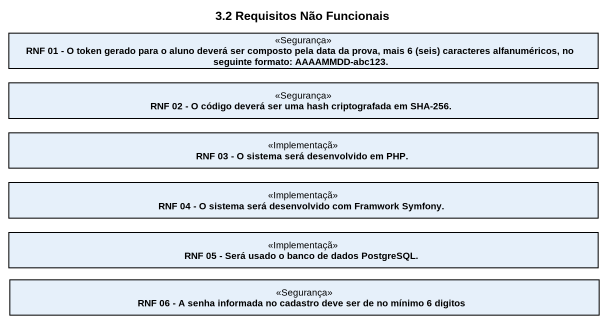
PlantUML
@startuml
title 3.2 Requisitos Não Funcionais
hide circle
hide empty members
class "RNF 01 - O token gerado para o aluno deverá ser composto pela data da prova, mais 6 (seis) caracteres alfanuméricos, no seguinte formato: AAAAMMDD-abc123." as RNF_01_O_token_gerado_para <<Segurança>>
class "RNF 02 - O código deverá ser uma hash criptografada em SHA-256." as RNF_02_O_código_deverá_ser <<Segurança>>
class "RNF 03 - O sistema será desenvolvido em PHP." as RNF_03_O_sistema_será <<Implementaçã>>
class "RNF 04 - O sistema será desenvolvido com Framwork Symfony." as RNF_04_O_sistema_será <<Implementaçã>>
class "RNF 05 - Será usado o banco de dados PostgreSQL." as RNF_05_Será_usado_o_banco <<Implementaçã>>
class "RNF 06 - A senha informada no cadastro deve ser de no mínimo 6 digitos" as RNF_06_A_senha_informada_no <<Segurança>>
@enduml
